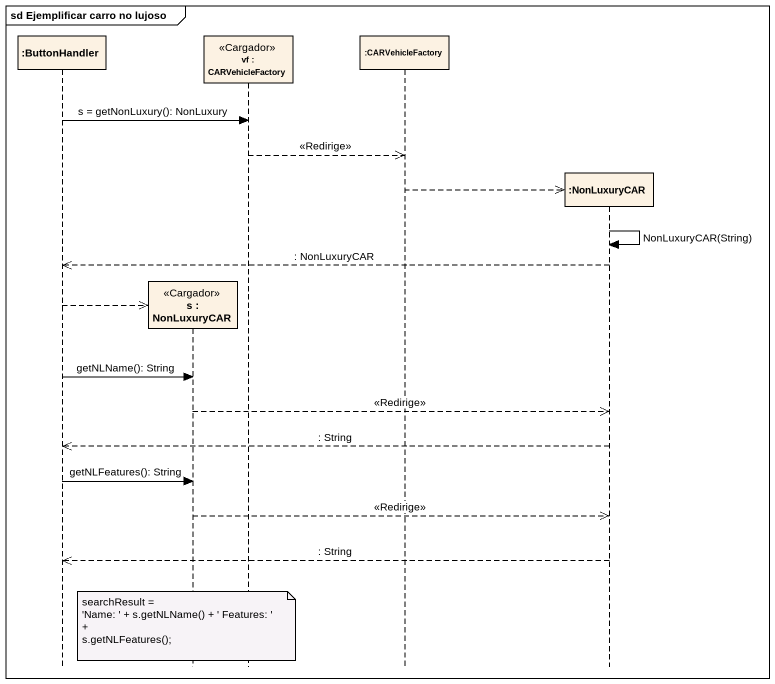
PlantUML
@startuml
mainframe sd Ejemplificar carro no lujoso
hide footbox
participant ":ButtonHandler" as ButtonHandler
participant "s : NonLuxuryCAR" as s <<Cargador>>
participant "vf : CARVehicleFactory" as vf <<Cargador>>
participant ":CARVehicleFactory" as CARVehicleFactory
participant ":NonLuxuryCAR" as NonLuxuryCAR

ButtonHandler -> vf : s = getNonLuxury(): NonLuxury
vf -->> CARVehicleFactory : <<Redirige>>
CARVehicleFactory -->> NonLuxuryCAR **
NonLuxuryCAR -> NonLuxuryCAR : NonLuxuryCAR(String)
NonLuxuryCAR -->> ButtonHandler : : NonLuxuryCAR
ButtonHandler -->> s **
ButtonHandler -> s : getNLName(): String
s -->> NonLuxuryCAR : <<Redirige>>
NonLuxuryCAR -->> ButtonHandler : : String
ButtonHandler -> s : getNLFeatures(): String
s -->> NonLuxuryCAR : <<Redirige>>
NonLuxuryCAR -->> ButtonHandler : : String
note over s
  searchResult =
  ~'Name: ' + s.getNLName() + ' Features: ' +
  s.getNLFeatures();
end note
@enduml
